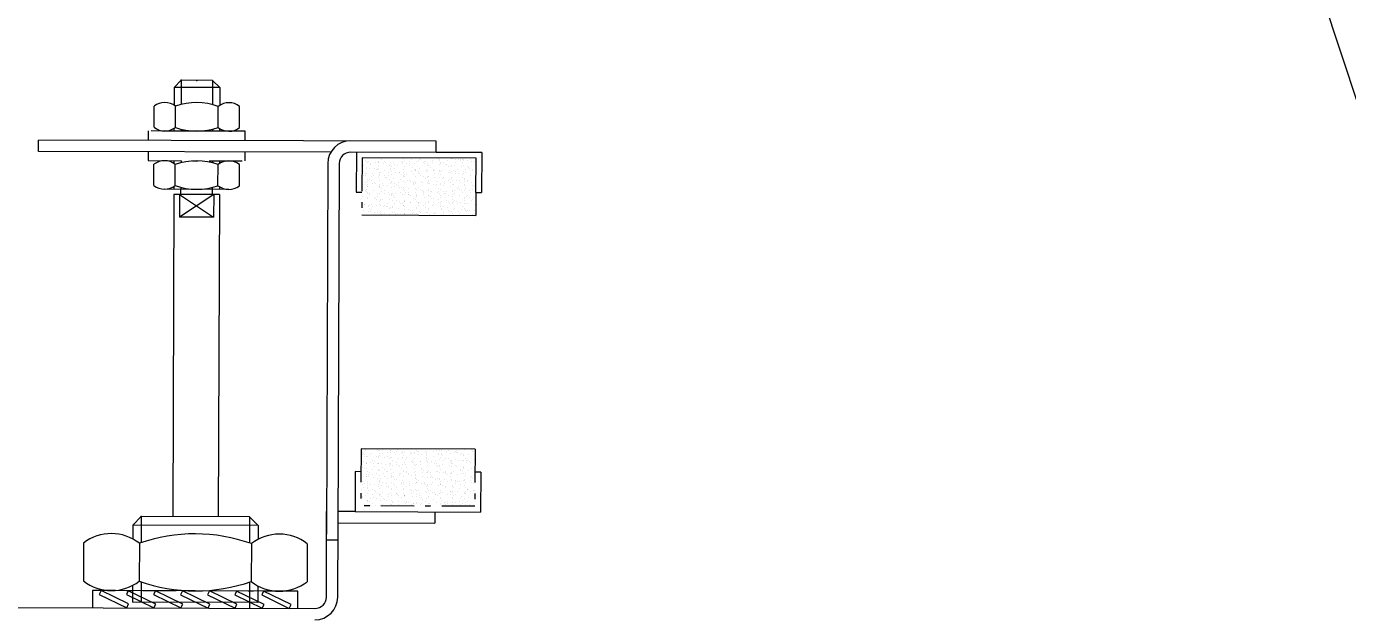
# Model space of a CAD drawing. Header units: inches. Extents: x 3110 to 5380, y 935 to 5515.
# Drawn here: x 3769.9 to 4008.8, y 4802.8 to 4908.9 of the extents above; entities that cross this region are included whole.
import ezdxf

# ---------------------------------------------------------------- set-up
doc = ezdxf.new("R2010")
doc.units = ezdxf.units.IN
doc.header["$MEASUREMENT"] = 0
doc.linetypes.add('ASSI2', pattern=[11, 6, -2, 1, -2])
for name, color, linetype, lineweight in [('AM_0', 7, 'Continuous', 30), ('AM_4', 92, 'Continuous', 15), ('AM_5', 92, 'Continuous', 15)]:
    doc.layers.add(name, color=color, linetype=linetype, lineweight=lineweight)
doc.styles.get("Standard").update_dxf_attribs({"font": 'ROMANS.SHX'})
doc.dimstyles.new('AM_ANSI$0', dxfattribs={"dimtxt": 0.12, "dimasz": 0.12, "dimexe": 0.1, "dimexo": 0.05, "dimgap": 0.06, "dimtad": 0, "dimtih": 1, "dimtoh": 1, "dimdec": 4, "dimzin": 7, "dimdsep": 46, "dimtxsty": 'Standard', "dimcen": 0, "dimclrd": 256, "dimclre": 256, "dimclrt": 140, "dimadec": 0, "dimazin": 2, "dimtp": 0.1, "dimtm": 0.1, "dimtfac": 0.71, "dimtdec": 4, "dimtofl": 0, "dimtmove": 0, "dimatfit": 3, "dimfxl": 1, "dimtolj": 1, "dimtzin": 7, "dimlwd": -1, "dimlwe": -1, "dimarcsym": 1})

# ---------------------------------------------------------------- blocks, each defined once
blk = doc.blocks.new('*S47')
at = {"layer": 'AM_5', "color": 3}
blk.add_line((3928.56, 5143.23), (4161.09, 4439.52), dxfattribs=at)
blk = doc.blocks.new('*X13')
at = {"color": 0}
for p, q in [((104.4, 401.43), (104.4, 401.43)), ((104.54, 402.27), (104.54, 402.27)), ((104.77, 402.11), (104.77, 402.11)), ((104.79, 401.52), (104.79, 401.52)), ((105.61, 402.32), (105.61, 402.32)), ((105.73, 400.95), (105.73, 400.95)), ((105.81, 402.33), (105.81, 402.33)), ((105.88, 401.06), (105.88, 401.06)), ((105.98, 401.28), (105.98, 401.28)), ((106.18, 401.83), (106.18, 401.83)), ((106.38, 401.79), (106.38, 401.79)), ((106.74, 402.37), (106.74, 402.37)), ((107.18, 401.35), (107.18, 401.35)), ((108, 402.23), (108, 402.23)), ((108.28, 400.93), (108.28, 400.93)), ((108.39, 402.32), (108.39, 402.32)), ((108.46, 401.58), (108.46, 401.58)), ((108.94, 401.79), (108.94, 401.79)), ((109.19, 402.12), (109.19, 402.12)), ((109.74, 401.73), (109.74, 401.73)), ((109.86, 401.28), (109.86, 401.28)), ((110.25, 401.37), (110.25, 401.37)), ((110.84, 400.92), (110.84, 400.92)), ((111.03, 402.03), (111.03, 402.03)), ((111.1, 401.25), (111.1, 401.25)), ((111.49, 401.77), (111.49, 401.77)), ((111.64, 401.67), (111.64, 401.67)), ((112.15, 400.98), (112.15, 400.98)), ((112.31, 402.26), (112.31, 402.26)), ((113.43, 401.21), (113.43, 401.21)), ((113.46, 402.08), (113.46, 402.08)), ((113.85, 402.16), (113.85, 402.16)), ((114.06, 401.76), (114.06, 401.76)), ((155.25, 401.89), (155.25, 401.89)), ((155.3, 401.8), (155.3, 401.8)), ((155.32, 402.36), (155.32, 402.36)), ((155.69, 401.89), (155.69, 401.89)), ((156.08, 401.16), (156.08, 401.16)), ((157.08, 402.2), (157.08, 402.2)), ((157.15, 401.02), (157.15, 401.02)), ((157.37, 401.45), (157.37, 401.45)), ((157.55, 401.54), (157.55, 401.54)), ((157.55, 400.94), (157.55, 400.94)), ((158.66, 401.68), (158.66, 401.68)), ((158.94, 401.25), (158.94, 401.25)), ((159.93, 401.83), (159.93, 401.83)), ((160.11, 401.53), (160.11, 401.53)), ((160.36, 401.86), (160.36, 401.86)), ((160.76, 401.65), (160.76, 401.65)), ((161.15, 401.74), (161.15, 401.74)), ((161.22, 402.12), (161.22, 402.12)), ((162.27, 401), (162.27, 401)), ((162.34, 401.08), (162.34, 401.08)), ((162.51, 402.36), (162.51, 402.36)), ((162.55, 402.05), (162.55, 402.05)), ((162.66, 401.51), (162.66, 401.51)), ((163.62, 401.31), (163.62, 401.31)), ((164.41, 401.09), (164.41, 401.09)), ((164.9, 401.46), (164.9, 401.46)), ((104.41, 400.14), (104.41, 400.14)), ((104.41, 399.24), (104.41, 399.24)), ((104.44, 400.08), (104.44, 400.08)), ((104.44, 399.63), (104.44, 399.63)), ((104.51, 398.73), (104.51, 398.73)), ((104.61, 400.91), (104.61, 400.91)), ((104.61, 400.15), (104.61, 400.15)), ((104.67, 399.57), (104.67, 399.57)), ((104.9, 398.82), (104.9, 398.82)), ((105.06, 400.08), (105.06, 400.08)), ((105.55, 400.19), (105.55, 400.19)), ((105.73, 399.86), (105.73, 399.86)), ((106.26, 400.48), (106.26, 400.48)), ((106.29, 399.12), (106.29, 399.12)), ((106.57, 398.7), (106.57, 398.7)), ((106.62, 400.23), (106.62, 400.23)), ((106.64, 400.57), (106.64, 400.57)), ((106.82, 400.24), (106.82, 400.24)), ((106.84, 398.82), (106.84, 398.82)), ((106.97, 399.22), (106.97, 399.22)), ((107, 400.01), (107, 400.01)), ((107.63, 400.08), (107.63, 400.08)), ((107.75, 400.28), (107.75, 400.28)), ((107.88, 400.41), (107.88, 400.41)), ((108.04, 400.88), (108.04, 400.88)), ((108.12, 399.53), (108.12, 399.53)), ((108.12, 398.97), (108.12, 398.97)), ((108.29, 400.31), (108.29, 400.31)), ((108.5, 399.61), (108.5, 399.61)), ((108.82, 400.33), (108.82, 400.33)), ((109.02, 400.34), (109.02, 400.34)), ((109.41, 399.26), (109.41, 399.26)), ((109.53, 399.21), (109.53, 399.21)), ((109.58, 400.54), (109.58, 400.54)), ((109.78, 399.54), (109.78, 399.54)), ((109.9, 399.92), (109.9, 399.92)), ((109.96, 400.38), (109.96, 400.38)), ((110.18, 400.06), (110.18, 400.06)), ((110.36, 398.66), (110.36, 398.66)), ((110.69, 399.49), (110.69, 399.49)), ((110.85, 400.69), (110.85, 400.69)), ((111.03, 400.43), (111.03, 400.43)), ((111.23, 400.43), (111.23, 400.43)), ((111.69, 398.67), (111.69, 398.67)), ((111.72, 400.33), (111.72, 400.33)), ((111.76, 398.97), (111.76, 398.97)), ((111.97, 399.64), (111.97, 399.64)), ((112.08, 399.19), (112.08, 399.19)), ((112.11, 400.41), (112.11, 400.41)), ((112.16, 400.48), (112.16, 400.48)), ((112.74, 400.05), (112.74, 400.05)), ((113, 400.38), (113, 400.38)), ((113.23, 400.52), (113.23, 400.52)), ((113.26, 399.93), (113.26, 399.93)), ((113.39, 400.9), (113.39, 400.9)), ((113.43, 400.53), (113.43, 400.53)), ((113.5, 400.72), (113.5, 400.72)), ((113.58, 399.38), (113.58, 399.38)), ((113.97, 399.46), (113.97, 399.46)), ((155.34, 400.45), (155.34, 400.45)), ((155.42, 399.1), (155.42, 399.1)), ((155.58, 398.98), (155.58, 398.98)), ((155.75, 398.68), (155.75, 398.68)), ((155.8, 399.19), (155.8, 399.19)), ((155.84, 399.31), (155.84, 399.31)), ((155.92, 399.96), (155.92, 399.96)), ((156.13, 400.27), (156.13, 400.27)), ((156.23, 399.83), (156.23, 399.83)), ((156.33, 400.28), (156.33, 400.28)), ((156.9, 400.69), (156.9, 400.69)), ((157.04, 398.91), (157.04, 398.91)), ((157.16, 400.85), (157.16, 400.85)), ((157.19, 400.11), (157.19, 400.11)), ((157.2, 399.5), (157.2, 399.5)), ((157.26, 400.32), (157.26, 400.32)), ((158.14, 398.96), (158.14, 398.96)), ((158.31, 399.06), (158.31, 399.06)), ((158.33, 400.36), (158.33, 400.36)), ((158.49, 400.4), (158.49, 400.4)), ((158.53, 400.37), (158.53, 400.37)), ((158.8, 399.82), (158.8, 399.82)), ((159.02, 399.9), (159.02, 399.9)), ((159.05, 400.15), (159.05, 400.15)), ((159.41, 399.99), (159.41, 399.99)), ((159.45, 400.67), (159.45, 400.67)), ((159.47, 400.41), (159.47, 400.41)), ((159.6, 399.36), (159.6, 399.36)), ((159.77, 400.63), (159.77, 400.63)), ((160.54, 400.46), (160.54, 400.46)), ((160.7, 398.96), (160.7, 398.96)), ((160.73, 400.47), (160.73, 400.47)), ((160.8, 400.29), (160.8, 400.29)), ((160.88, 398.95), (160.88, 398.95)), ((160.89, 399.59), (160.89, 399.59)), ((160.95, 399.29), (160.95, 399.29)), ((161.05, 400.78), (161.05, 400.78)), ((161.27, 399.03), (161.27, 399.03)), ((161.35, 399.8), (161.35, 399.8)), ((161.67, 400.51), (161.67, 400.51)), ((162.01, 400.67), (162.01, 400.67)), ((162.16, 399.74), (162.16, 399.74)), ((162.62, 400.7), (162.62, 400.7)), ((162.66, 399.34), (162.66, 399.34)), ((162.74, 400.56), (162.74, 400.56)), ((162.94, 400.56), (162.94, 400.56)), ((163.01, 400.78), (163.01, 400.78)), ((163.25, 398.94), (163.25, 398.94)), ((163.28, 398.69), (163.28, 398.69)), ((163.46, 400.03), (163.46, 400.03)), ((163.87, 400.61), (163.87, 400.61)), ((163.91, 399.8), (163.91, 399.8)), ((164.17, 400.13), (164.17, 400.13)), ((164.48, 399.75), (164.48, 399.75)), ((164.56, 400.65), (164.56, 400.65)), ((164.57, 398.98), (164.57, 398.98)), ((164.74, 400.26), (164.74, 400.26)), ((164.87, 399.83), (164.87, 399.83)), ((164.95, 400.65), (164.95, 400.65)), ((165.14, 400.66), (165.14, 400.66)), ((104.26, 398.29), (104.26, 398.29)), ((104.35, 398.01), (104.35, 398.01)), ((104.55, 397.37), (104.55, 397.37)), ((105, 396.66), (105, 396.66)), ((105.26, 396.99), (105.26, 396.99)), ((105.38, 397.25), (105.38, 397.25)), ((105.42, 398.05), (105.42, 398.05)), ((105.56, 398.58), (105.56, 398.58)), ((105.62, 398.06), (105.62, 398.06)), ((105.65, 397.51), (105.65, 397.51)), ((106.32, 398.37), (106.32, 398.37)), ((106.37, 397.78), (106.37, 397.78)), ((106.41, 396.42), (106.41, 396.42)), ((106.56, 398.1), (106.56, 398.1)), ((106.67, 397.54), (106.67, 397.54)), ((106.76, 397.86), (106.76, 397.86)), ((107.56, 396.64), (107.56, 396.64)), ((107.63, 398.15), (107.63, 398.15)), ((107.79, 396.49), (107.79, 396.49)), ((107.83, 398.16), (107.83, 398.16)), ((107.96, 397.77), (107.96, 397.77)), ((108.15, 398.17), (108.15, 398.17)), ((108.22, 397.5), (108.22, 397.5)), ((108.23, 396.83), (108.23, 396.83)), ((108.47, 397.83), (108.47, 397.83)), ((108.62, 396.91), (108.62, 396.91)), ((108.76, 398.2), (108.76, 398.2)), ((108.87, 398.35), (108.87, 398.35)), ((109.08, 396.72), (109.08, 396.72)), ((109.23, 397.92), (109.23, 397.92)), ((109.83, 398.25), (109.83, 398.25)), ((109.97, 398.58), (109.97, 398.58)), ((110.01, 397.22), (110.01, 397.22)), ((110.03, 398.25), (110.03, 398.25)), ((110.12, 396.63), (110.12, 396.63)), ((110.35, 396.87), (110.35, 396.87)), ((110.37, 396.96), (110.37, 396.96)), ((110.53, 398.21), (110.53, 398.21)), ((110.77, 397.48), (110.77, 397.48)), ((110.97, 398.3), (110.97, 398.3)), ((111.43, 398.34), (111.43, 398.34)), ((111.64, 397.17), (111.64, 397.17)), ((111.81, 398.45), (111.81, 398.45)), ((111.83, 397.62), (111.83, 397.62)), ((112.04, 398.34), (112.04, 398.34)), ((112.22, 397.71), (112.22, 397.71)), ((112.24, 398.35), (112.24, 398.35)), ((112.67, 396.61), (112.67, 396.61)), ((112.93, 397.4), (112.93, 397.4)), ((113.09, 398.6), (113.09, 398.6)), ((113.17, 398.39), (113.17, 398.39)), ((113.34, 397.48), (113.34, 397.48)), ((113.59, 397.81), (113.59, 397.81)), ((113.62, 398.02), (113.62, 398.02)), ((113.69, 396.67), (113.69, 396.67)), ((113.99, 398.32), (113.99, 398.32)), ((114.05, 396.35), (114.05, 396.35)), ((114.08, 396.76), (114.08, 396.76)), ((155.45, 397.75), (155.45, 397.75)), ((155.53, 396.4), (155.53, 396.4)), ((155.58, 397.34), (155.58, 397.34)), ((155.92, 396.48), (155.92, 396.48)), ((156.07, 398.14), (156.07, 398.14)), ((156.17, 396.4), (156.17, 396.4)), ((156.43, 396.73), (156.43, 396.73)), ((156.69, 396.3), (156.69, 396.3)), ((156.82, 397.25), (156.82, 397.25)), ((156.87, 397.64), (156.87, 397.64)), ((157.14, 398.18), (157.14, 398.18)), ((157.28, 398.15), (157.28, 398.15)), ((157.31, 396.79), (157.31, 396.79)), ((157.34, 398.19), (157.34, 398.19)), ((157.49, 398.11), (157.49, 398.11)), ((157.66, 398.23), (157.66, 398.23)), ((157.74, 398.44), (157.74, 398.44)), ((157.99, 396.59), (157.99, 396.59)), ((158.15, 397.87), (158.15, 397.87)), ((158.27, 398.23), (158.27, 398.23)), ((158.73, 396.38), (158.73, 396.38)), ((159.06, 398.54), (159.06, 398.54)), ((159.13, 397.2), (159.13, 397.2)), ((159.27, 396.82), (159.27, 396.82)), ((159.34, 398.28), (159.34, 398.28)), ((159.39, 397.25), (159.39, 397.25)), ((159.43, 398.02), (159.43, 398.02)), ((159.52, 397.28), (159.52, 397.28)), ((159.54, 398.29), (159.54, 398.29)), ((159.64, 397.58), (159.64, 397.58)), ((160.04, 398.09), (160.04, 398.09)), ((160.48, 398.33), (160.48, 398.33)), ((160.54, 396.97), (160.54, 396.97)), ((160.72, 398.31), (160.72, 398.31)), ((160.92, 397.59), (160.92, 397.59)), ((161.29, 396.38), (161.29, 396.38)), ((161.38, 396.33), (161.38, 396.33)), ((161.54, 396.71), (161.54, 396.71)), ((161.55, 398.38), (161.55, 398.38)), ((161.74, 398.39), (161.74, 398.39)), ((161.84, 397.26), (161.84, 397.26)), ((161.94, 397.23), (161.94, 397.23)), ((162.01, 398.54), (162.01, 398.54)), ((162.56, 396.29), (162.56, 396.29)), ((162.6, 398.09), (162.6, 398.09)), ((162.68, 398.43), (162.68, 398.43)), ((162.74, 398), (162.74, 398)), ((162.75, 396.3), (162.75, 396.3)), ((162.78, 396.64), (162.78, 396.64)), ((162.86, 398.42), (162.86, 398.42)), ((163.12, 397.5), (163.12, 397.5)), ((163.13, 398.08), (163.13, 398.08)), ((163.69, 396.34), (163.69, 396.34)), ((163.75, 398.47), (163.75, 398.47)), ((163.84, 396.36), (163.84, 396.36)), ((163.95, 398.48), (163.95, 398.48)), ((164.24, 396.45), (164.24, 396.45)), ((164.4, 397.65), (164.4, 397.65)), ((164.51, 397.22), (164.51, 397.22)), ((164.52, 398.39), (164.52, 398.39)), ((164.6, 397.04), (164.6, 397.04)), ((164.76, 397.55), (164.76, 397.55)), ((164.76, 396.39), (164.76, 396.39)), ((164.88, 398.52), (164.88, 398.52)), ((164.96, 396.4), (164.96, 396.4)), ((164.98, 397.13), (164.98, 397.13)), ((104.23, 395.87), (104.23, 395.87)), ((104.34, 395.8), (104.34, 395.8)), ((104.43, 395.88), (104.43, 395.88)), ((104.63, 396.03), (104.63, 396.03)), ((104.66, 394.67), (104.66, 394.67)), ((105.01, 396.11), (105.01, 396.11)), ((105.06, 394.77), (105.06, 394.77)), ((105.22, 396.05), (105.22, 396.05)), ((105.36, 395.92), (105.36, 395.92)), ((105.59, 394.08), (105.59, 394.08)), ((105.85, 394.41), (105.85, 394.41)), ((106.24, 394.93), (106.24, 394.93)), ((106.34, 395), (106.34, 395)), ((106.43, 395.97), (106.43, 395.97)), ((106.48, 395.07), (106.48, 395.07)), ((106.5, 396.2), (106.5, 396.2)), ((106.63, 395.98), (106.63, 395.98)), ((106.87, 395.16), (106.87, 395.16)), ((106.91, 395.79), (106.91, 395.79)), ((107.16, 396.12), (107.16, 396.12)), ((107.57, 396.02), (107.57, 396.02)), ((107.61, 395.15), (107.61, 395.15)), ((108.15, 394.06), (108.15, 394.06)), ((108.27, 395.47), (108.27, 395.47)), ((108.34, 394.12), (108.34, 394.12)), ((108.64, 396.07), (108.64, 396.07)), ((108.73, 394.21), (108.73, 394.21)), ((108.73, 394.11), (108.73, 394.11)), ((108.81, 394.92), (108.81, 394.92)), ((108.84, 396.08), (108.84, 396.08)), ((108.91, 395.45), (108.91, 395.45)), ((109.06, 395.25), (109.06, 395.25)), ((109.46, 395.77), (109.46, 395.77)), ((109.65, 393.98), (109.65, 393.98)), ((109.77, 396.12), (109.77, 396.12)), ((109.85, 393.99), (109.85, 393.99)), ((110.02, 394.4), (110.02, 394.4)), ((110.09, 395.87), (110.09, 395.87)), ((110.13, 394.52), (110.13, 394.52)), ((110.19, 395.68), (110.19, 395.68)), ((110.48, 395.96), (110.48, 395.96)), ((110.71, 394.06), (110.71, 394.06)), ((110.78, 394.03), (110.78, 394.03)), ((110.84, 396.16), (110.84, 396.16)), ((110.97, 394.39), (110.97, 394.39)), ((111.04, 396.17), (111.04, 396.17)), ((111.31, 394.63), (111.31, 394.63)), ((111.36, 394.9), (111.36, 394.9)), ((111.47, 395.83), (111.47, 395.83)), ((111.85, 394.08), (111.85, 394.08)), ((111.87, 396.27), (111.87, 396.27)), ((111.95, 394.92), (111.95, 394.92)), ((111.98, 396.21), (111.98, 396.21)), ((112.02, 395.77), (112.02, 395.77)), ((112.05, 394.09), (112.05, 394.09)), ((112.28, 396.1), (112.28, 396.1)), ((112.33, 395.01), (112.33, 395.01)), ((112.58, 394.78), (112.58, 394.78)), ((112.76, 396.12), (112.76, 396.12)), ((112.99, 394.13), (112.99, 394.13)), ((113.05, 396.26), (113.05, 396.26)), ((113.24, 396.27), (113.24, 396.27)), ((113.26, 394.04), (113.26, 394.04)), ((113.73, 395.32), (113.73, 395.32)), ((113.81, 393.97), (113.81, 393.97)), ((113.88, 395.07), (113.88, 395.07)), ((113.93, 394.9), (113.93, 394.9)), ((114.06, 394.18), (114.06, 394.18)), ((155.25, 394.87), (155.25, 394.87)), ((155.42, 396.15), (155.42, 396.15)), ((155.51, 395.54), (155.51, 395.54)), ((155.57, 395.04), (155.57, 395.04)), ((155.94, 396), (155.94, 396)), ((156.14, 396.01), (156.14, 396.01)), ((156.53, 395.1), (156.53, 395.1)), ((157.02, 394.16), (157.02, 394.16)), ((157.08, 396.05), (157.08, 396.05)), ((157.39, 395.45), (157.39, 395.45)), ((157.41, 394.67), (157.41, 394.67)), ((157.43, 394.09), (157.43, 394.09)), ((157.65, 394.05), (157.65, 394.05)), ((157.78, 395.53), (157.78, 395.53)), ((157.81, 395.25), (157.81, 395.25)), ((158.08, 395.54), (158.08, 395.54)), ((158.09, 393.97), (158.09, 393.97)), ((158.15, 396.1), (158.15, 396.1)), ((158.33, 395.87), (158.33, 395.87)), ((158.35, 396.11), (158.35, 396.11)), ((158.93, 394.21), (158.93, 394.21)), ((159.1, 395.54), (159.1, 395.54)), ((159.16, 394.02), (159.16, 394.02)), ((159.17, 395.84), (159.17, 395.84)), ((159.25, 394.49), (159.25, 394.49)), ((159.28, 396.15), (159.28, 396.15)), ((159.36, 394.03), (159.36, 394.03)), ((159.64, 394.58), (159.64, 394.58)), ((159.98, 394.67), (159.98, 394.67)), ((160.22, 394.5), (160.22, 394.5)), ((160.23, 395), (160.23, 395)), ((160.29, 394.07), (160.29, 394.07)), ((160.35, 396.2), (160.35, 396.2)), ((160.39, 395.78), (160.39, 395.78)), ((160.55, 396.21), (160.55, 396.21)), ((160.63, 395.52), (160.63, 395.52)), ((160.99, 396.24), (160.99, 396.24)), ((161.03, 394.89), (161.03, 394.89)), ((161.36, 394.11), (161.36, 394.11)), ((161.49, 396.25), (161.49, 396.25)), ((161.5, 394.73), (161.5, 394.73)), ((161.56, 394.12), (161.56, 394.12)), ((161.66, 395.93), (161.66, 395.93)), ((162.14, 394.13), (162.14, 394.13)), ((162.5, 394.16), (162.5, 394.16)), ((162.53, 394.65), (162.53, 394.65)), ((162.78, 394.88), (162.78, 394.88)), ((162.85, 395.29), (162.85, 395.29)), ((162.95, 396.22), (162.95, 396.22)), ((163.19, 395.51), (163.19, 395.51)), ((163.24, 395.38), (163.24, 395.38)), ((163.45, 395.84), (163.45, 395.84)), ((163.57, 394.21), (163.57, 394.21)), ((163.76, 394.22), (163.76, 394.22)), ((164.07, 395.17), (164.07, 395.17)), ((164.63, 395.69), (164.63, 395.69)), ((164.7, 394.26), (164.7, 394.26)), ((164.71, 394.34), (164.71, 394.34)), ((165.1, 394.64), (165.1, 394.64)), ((165.1, 394.43), (165.1, 394.43)), ((104.17, 393.74), (104.17, 393.74)), ((104.28, 392.37), (104.28, 392.37)), ((104.54, 392.7), (104.54, 392.7)), ((104.72, 392.24), (104.72, 392.24)), ((104.74, 393.32), (104.74, 393.32)), ((104.78, 391.97), (104.78, 391.97)), ((104.88, 393.43), (104.88, 393.43)), ((104.93, 393.22), (104.93, 393.22)), ((105.13, 393.41), (105.13, 393.41)), ((105.18, 391.66), (105.18, 391.66)), ((105.24, 393.79), (105.24, 393.79)), ((105.44, 393.8), (105.44, 393.8)), ((106, 392.39), (106, 392.39)), ((106.17, 393.73), (106.17, 393.73)), ((106.25, 391.71), (106.25, 391.71)), ((106.37, 393.84), (106.37, 393.84)), ((106.44, 391.84), (106.44, 391.84)), ((106.45, 391.72), (106.45, 391.72)), ((106.52, 393.72), (106.52, 393.72)), ((106.6, 392.37), (106.6, 392.37)), ((106.84, 392.35), (106.84, 392.35)), ((106.99, 392.46), (106.99, 392.46)), ((107.29, 392.68), (107.29, 392.68)), ((107.38, 391.76), (107.38, 391.76)), ((107.44, 393.89), (107.44, 393.89)), ((107.46, 393.96), (107.46, 393.96)), ((107.5, 393.21), (107.5, 393.21)), ((107.64, 393.9), (107.64, 393.9)), ((107.75, 393.54), (107.75, 393.54)), ((108.38, 392.77), (108.38, 392.77)), ((108.45, 391.8), (108.45, 391.8)), ((108.57, 392.91), (108.57, 392.91)), ((108.58, 393.94), (108.58, 393.94)), ((108.65, 391.81), (108.65, 391.81)), ((109.4, 392.35), (109.4, 392.35)), ((109.59, 391.85), (109.59, 391.85)), ((109.65, 392.68), (109.65, 392.68)), ((109.69, 391.87), (109.69, 391.87)), ((109.85, 393.06), (109.85, 393.06)), ((110.05, 393.19), (110.05, 393.19)), ((110.2, 393.17), (110.2, 393.17)), ((110.24, 391.81), (110.24, 391.81)), ((110.59, 393.26), (110.59, 393.26)), ((110.66, 391.9), (110.66, 391.9)), ((110.86, 391.91), (110.86, 391.91)), ((110.97, 392.02), (110.97, 392.02)), ((111.14, 393.35), (111.14, 393.35)), ((111.56, 391.81), (111.56, 391.81)), ((111.79, 391.95), (111.79, 391.95)), ((111.95, 392.33), (111.95, 392.33)), ((111.98, 393.57), (111.98, 393.57)), ((112.06, 392.22), (112.06, 392.22)), ((112.26, 392.31), (112.26, 392.31)), ((112.43, 393.59), (112.43, 393.59)), ((112.45, 392.3), (112.45, 392.3)), ((112.61, 393.19), (112.61, 393.19)), ((112.86, 392), (112.86, 392)), ((112.87, 393.52), (112.87, 393.52)), ((113.06, 392), (113.06, 392)), ((113.54, 392.54), (113.54, 392.54)), ((113.7, 393.74), (113.7, 393.74)), ((113.84, 392.61), (113.84, 392.61)), ((114, 392.04), (114, 392.04)), ((155.45, 392.12), (155.45, 392.12)), ((155.64, 393.69), (155.64, 393.69)), ((155.68, 392.34), (155.68, 392.34)), ((155.71, 392.45), (155.71, 392.45)), ((155.76, 391.74), (155.76, 391.74)), ((155.88, 393.87), (155.88, 393.87)), ((155.96, 391.75), (155.96, 391.75)), ((156.03, 393.78), (156.03, 393.78)), ((156.1, 392.96), (156.1, 392.96)), ((156.19, 392.48), (156.19, 392.48)), ((156.37, 393.82), (156.37, 393.82)), ((156.76, 393.83), (156.76, 393.83)), ((156.89, 391.79), (156.89, 391.79)), ((156.95, 393.92), (156.95, 393.92)), ((157.15, 393.93), (157.15, 393.93)), ((157.48, 392.78), (157.48, 392.78)), ((157.5, 392.74), (157.5, 392.74)), ((157.89, 392.83), (157.89, 392.83)), ((157.96, 391.84), (157.96, 391.84)), ((158.01, 392.1), (158.01, 392.1)), ((158.16, 391.85), (158.16, 391.85)), ((158.6, 391.73), (158.6, 391.73)), ((158.67, 392.96), (158.67, 392.96)), ((158.77, 393.01), (158.77, 393.01)), ((158.92, 393.29), (158.92, 393.29)), ((159.1, 391.89), (159.1, 391.89)), ((159.29, 393.14), (159.29, 393.14)), ((159.32, 393.81), (159.32, 393.81)), ((159.36, 391.79), (159.36, 391.79)), ((159.75, 391.88), (159.75, 391.88)), ((159.89, 391.96), (159.89, 391.96)), ((160.04, 393.16), (160.04, 393.16)), ((160.17, 391.93), (160.17, 391.93)), ((160.37, 391.94), (160.37, 391.94)), ((160.57, 392.09), (160.57, 392.09)), ((160.82, 392.42), (160.82, 392.42)), ((161.11, 393.54), (161.11, 393.54)), ((161.14, 392.19), (161.14, 392.19)), ((161.16, 392.11), (161.16, 392.11)), ((161.22, 392.94), (161.22, 392.94)), ((161.3, 391.98), (161.3, 391.98)), ((161.34, 393.45), (161.34, 393.45)), ((161.49, 393.63), (161.49, 393.63)), ((161.88, 393.8), (161.88, 393.8)), ((162.37, 392.03), (162.37, 392.03)), ((162.45, 392.4), (162.45, 392.4)), ((162.57, 392.04), (162.57, 392.04)), ((162.62, 393.68), (162.62, 393.68)), ((162.89, 393.94), (162.89, 393.94)), ((162.97, 392.59), (162.97, 392.59)), ((163.12, 392.07), (163.12, 392.07)), ((163.35, 392.67), (163.35, 392.67)), ((163.51, 392.08), (163.51, 392.08)), ((163.74, 392.64), (163.74, 392.64)), ((163.78, 392.93), (163.78, 392.93)), ((163.9, 393.83), (163.9, 393.83)), ((164.04, 393.26), (164.04, 393.26)), ((164.43, 393.78), (164.43, 393.78)), ((164.58, 392.13), (164.58, 392.13)), ((164.75, 392.98), (164.75, 392.98)), ((164.77, 392.13), (164.77, 392.13)), ((165.01, 392.79), (165.01, 392.79)), ((104.24, 391.62), (104.24, 391.62)), ((104.38, 389.62), (104.38, 389.62)), ((104.55, 390.96), (104.55, 390.96)), ((104.85, 390.62), (104.85, 390.62)), ((104.87, 389.79), (104.87, 389.79)), ((105.05, 389.53), (105.05, 389.53)), ((105.13, 390.13), (105.13, 390.13)), ((105.24, 390.71), (105.24, 390.71)), ((105.25, 389.54), (105.25, 389.54)), ((105.52, 390.64), (105.52, 390.64)), ((105.67, 389.91), (105.67, 389.91)), ((105.84, 391.19), (105.84, 391.19)), ((106.19, 391.5), (106.19, 391.5)), ((106.19, 389.58), (106.19, 389.58)), ((106.64, 391.02), (106.64, 391.02)), ((106.71, 389.67), (106.71, 389.67)), ((106.96, 390.15), (106.96, 390.15)), ((107.1, 389.75), (107.1, 389.75)), ((107.11, 391.34), (107.11, 391.34)), ((107.26, 389.62), (107.26, 389.62)), ((107.43, 389.77), (107.43, 389.77)), ((107.46, 389.63), (107.46, 389.63)), ((108.09, 390.64), (108.09, 390.64)), ((108.23, 390.3), (108.23, 390.3)), ((108.34, 390.97), (108.34, 390.97)), ((108.39, 389.67), (108.39, 389.67)), ((108.41, 391.63), (108.41, 391.63)), ((108.46, 391.42), (108.46, 391.42)), ((108.5, 390.06), (108.5, 390.06)), ((108.74, 391.48), (108.74, 391.48)), ((108.85, 391.5), (108.85, 391.5)), ((109.46, 389.72), (109.46, 389.72)), ((109.52, 390.59), (109.52, 390.59)), ((109.66, 389.73), (109.66, 389.73)), ((109.99, 389.77), (109.99, 389.77)), ((110.24, 390.1), (110.24, 390.1)), ((110.32, 390.47), (110.32, 390.47)), ((110.6, 389.77), (110.6, 389.77)), ((110.64, 390.62), (110.64, 390.62)), ((110.64, 389.54), (110.64, 389.54)), ((110.7, 390.55), (110.7, 390.55)), ((110.81, 390.82), (110.81, 390.82)), ((111.3, 391.48), (111.3, 391.48)), ((111.67, 389.82), (111.67, 389.82)), ((111.87, 389.82), (111.87, 389.82)), ((111.92, 389.77), (111.92, 389.77)), ((112.08, 390.97), (112.08, 390.97)), ((112.1, 390.86), (112.1, 390.86)), ((112.18, 389.51), (112.18, 389.51)), ((112.54, 389.75), (112.54, 389.75)), ((112.56, 389.6), (112.56, 389.6)), ((112.8, 389.87), (112.8, 389.87)), ((113.2, 390.61), (113.2, 390.61)), ((113.2, 389.92), (113.2, 389.92)), ((113.37, 391.26), (113.37, 391.26)), ((113.46, 390.94), (113.46, 390.94)), ((113.85, 391.46), (113.85, 391.46)), ((113.87, 389.91), (113.87, 389.91)), ((113.92, 391.27), (113.92, 391.27)), ((113.96, 389.91), (113.96, 389.91)), ((114.07, 389.92), (114.07, 389.92)), ((155.7, 389.61), (155.7, 389.61)), ((155.76, 390.99), (155.76, 390.99)), ((155.8, 389.64), (155.8, 389.64)), ((155.86, 390.01), (155.86, 390.01)), ((156.03, 391.29), (156.03, 391.29)), ((156.04, 389.54), (156.04, 389.54)), ((156.15, 391.08), (156.15, 391.08)), ((156.3, 389.87), (156.3, 389.87)), ((156.69, 390.39), (156.69, 390.39)), ((156.77, 389.66), (156.77, 389.66)), ((156.97, 389.67), (156.97, 389.67)), ((157.15, 390.24), (157.15, 390.24)), ((157.31, 391.44), (157.31, 391.44)), ((157.36, 391.25), (157.36, 391.25)), ((157.54, 391.39), (157.54, 391.39)), ((157.61, 391.58), (157.61, 391.58)), ((157.62, 390.04), (157.62, 390.04)), ((157.9, 389.71), (157.9, 389.71)), ((158.01, 390.13), (158.01, 390.13)), ((158.42, 390.39), (158.42, 390.39)), ((158.6, 389.52), (158.6, 389.52)), ((158.97, 389.75), (158.97, 389.75)), ((159.17, 389.76), (159.17, 389.76)), ((159.26, 390.38), (159.26, 390.38)), ((159.4, 390.43), (159.4, 390.43)), ((159.51, 390.71), (159.51, 390.71)), ((159.54, 389.35), (159.54, 389.35)), ((159.72, 390.68), (159.72, 390.68)), ((159.91, 391.23), (159.91, 391.23)), ((160.11, 389.8), (160.11, 389.8)), ((160.83, 389.64), (160.83, 389.64)), ((161, 390.92), (161, 390.92)), ((161.16, 389.51), (161.16, 389.51)), ((161.18, 389.85), (161.18, 389.85)), ((161.22, 390.84), (161.22, 390.84)), ((161.26, 389.48), (161.26, 389.48)), ((161.37, 389.86), (161.37, 389.86)), ((161.41, 389.85), (161.41, 389.85)), ((161.61, 390.92), (161.61, 390.92)), ((161.81, 390.36), (161.81, 390.36)), ((162.12, 389.87), (162.12, 389.87)), ((162.28, 391.07), (162.28, 391.07)), ((162.31, 389.9), (162.31, 389.9)), ((162.47, 391.22), (162.47, 391.22)), ((162.73, 391.55), (162.73, 391.55)), ((163, 391.23), (163, 391.23)), ((163.08, 389.89), (163.08, 389.89)), ((163.38, 389.95), (163.38, 389.95)), ((163.39, 390.02), (163.39, 390.02)), ((163.47, 389.97), (163.47, 389.97)), ((163.57, 391.36), (163.57, 391.36)), ((163.58, 389.95), (163.58, 389.95)), ((163.71, 389.49), (163.71, 389.49)), ((164.37, 390.36), (164.37, 390.36)), ((164.52, 390), (164.52, 390)), ((164.63, 390.69), (164.63, 390.69)), ((164.69, 390.31), (164.69, 390.31)), ((164.82, 391.64), (164.82, 391.64)), ((164.85, 391.59), (164.85, 391.59)), ((164.86, 390.28), (164.86, 390.28)), ((165.02, 391.2), (165.02, 391.2)), ((104.21, 388.93), (104.21, 388.93)), ((104.22, 388.42), (104.22, 388.42)), ((104.89, 389.26), (104.89, 389.26)), ((104.97, 387.92), (104.97, 387.92)), ((104.99, 387.4), (104.99, 387.4)), ((105.34, 387.38), (105.34, 387.38)), ((105.36, 388), (105.36, 388)), ((105.46, 387.22), (105.46, 387.22)), ((105.49, 388.57), (105.49, 388.57)), ((105.72, 387.55), (105.72, 387.55)), ((106.06, 387.44), (106.06, 387.44)), ((106.11, 388.06), (106.11, 388.06)), ((106.26, 387.45), (106.26, 387.45)), ((106.61, 387.53), (106.61, 387.53)), ((106.75, 388.31), (106.75, 388.31)), ((106.78, 388.93), (106.78, 388.93)), ((106.79, 388.87), (106.79, 388.87)), ((107.03, 389.26), (107.03, 389.26)), ((107.2, 387.49), (107.2, 387.49)), ((107.21, 387.05), (107.21, 387.05)), ((107.9, 387.82), (107.9, 387.82)), ((108.02, 387.2), (108.02, 387.2)), ((108.07, 389.1), (108.07, 389.1)), ((108.27, 387.54), (108.27, 387.54)), ((108.47, 387.55), (108.47, 387.55)), ((108.57, 388.72), (108.57, 388.72)), ((108.61, 387.36), (108.61, 387.36)), ((108.68, 388.06), (108.68, 388.06)), ((108.93, 388.39), (108.93, 388.39)), ((108.96, 388.8), (108.96, 388.8)), ((109.19, 388.05), (109.19, 388.05)), ((109.33, 388.91), (109.33, 388.91)), ((109.35, 389.25), (109.35, 389.25)), ((109.4, 387.59), (109.4, 387.59)), ((110.35, 389.11), (110.35, 389.11)), ((110.43, 387.76), (110.43, 387.76)), ((110.46, 388.2), (110.46, 388.2)), ((110.47, 387.64), (110.47, 387.64)), ((110.58, 387.19), (110.58, 387.19)), ((110.67, 387.64), (110.67, 387.64)), ((110.82, 387.85), (110.82, 387.85)), ((110.83, 387.52), (110.83, 387.52)), ((111.23, 388.04), (111.23, 388.04)), ((111.58, 387.16), (111.58, 387.16)), ((111.61, 387.69), (111.61, 387.69)), ((111.76, 388.49), (111.76, 388.49)), ((111.89, 388.9), (111.89, 388.9)), ((112.15, 389.23), (112.15, 389.23)), ((112.21, 388.16), (112.21, 388.16)), ((112.68, 387.73), (112.68, 387.73)), ((112.87, 387.45), (112.87, 387.45)), ((112.88, 387.74), (112.88, 387.74)), ((113.04, 388.73), (113.04, 388.73)), ((113.13, 387.17), (113.13, 387.17)), ((113.8, 388.03), (113.8, 388.03)), ((113.81, 387.78), (113.81, 387.78)), ((114.03, 388.56), (114.03, 388.56)), ((114.05, 388.36), (114.05, 388.36)), ((114.07, 387.21), (114.07, 387.21)), ((155.38, 388.68), (155.38, 388.68)), ((155.53, 387.48), (155.53, 387.48)), ((155.57, 387.48), (155.57, 387.48)), ((155.69, 388.67), (155.69, 388.67)), ((155.77, 387.49), (155.77, 387.49)), ((155.87, 388.29), (155.87, 388.29)), ((156.26, 388.37), (156.26, 388.37)), ((156.71, 387.53), (156.71, 387.53)), ((156.81, 387.63), (156.81, 387.63)), ((156.89, 387.29), (156.89, 387.29)), ((156.98, 388.96), (156.98, 388.96)), ((157.28, 387.81), (157.28, 387.81)), ((157.66, 388.68), (157.66, 388.68)), ((157.73, 387.34), (157.73, 387.34)), ((157.78, 387.57), (157.78, 387.57)), ((157.95, 388.67), (157.95, 388.67)), ((157.98, 387.58), (157.98, 387.58)), ((158.1, 387.92), (158.1, 387.92)), ((158.12, 387.42), (158.12, 387.42)), ((158.2, 389), (158.2, 389)), ((158.27, 389.2), (158.27, 389.2)), ((158.91, 387.62), (158.91, 387.62)), ((159.38, 388.15), (159.38, 388.15)), ((159.48, 389.09), (159.48, 389.09)), ((159.51, 387.73), (159.51, 387.73)), ((159.85, 387.8), (159.85, 387.8)), ((159.86, 389.17), (159.86, 389.17)), ((159.98, 387.67), (159.98, 387.67)), ((160.1, 388.14), (160.1, 388.14)), ((160.18, 387.68), (160.18, 387.68)), ((160.5, 388.65), (160.5, 388.65)), ((160.5, 387.1), (160.5, 387.1)), ((160.66, 388.3), (160.66, 388.3)), ((161.12, 387.72), (161.12, 387.72)), ((161.34, 388.13), (161.34, 388.13)), ((161.72, 388.22), (161.72, 388.22)), ((161.77, 387.25), (161.77, 387.25)), ((161.95, 388.59), (161.95, 388.59)), ((162, 387.27), (162, 387.27)), ((162.19, 387.77), (162.19, 387.77)), ((162.38, 387.77), (162.38, 387.77)), ((162.4, 387.78), (162.4, 387.78)), ((163.06, 388.65), (163.06, 388.65)), ((163.07, 387.55), (163.07, 387.55)), ((163.12, 388.53), (163.12, 388.53)), ((163.19, 387.18), (163.19, 387.18)), ((163.24, 388.82), (163.24, 388.82)), ((163.32, 388.98), (163.32, 388.98)), ((163.32, 387.82), (163.32, 387.82)), ((163.58, 387.27), (163.58, 387.27)), ((164.35, 387.78), (164.35, 387.78)), ((164.39, 387.86), (164.39, 387.86)), ((164.51, 388.97), (164.51, 388.97)), ((164.59, 387.87), (164.59, 387.87)), ((164.94, 388.93), (164.94, 388.93)), ((164.97, 387.78), (164.97, 387.78)), ((164.98, 387.58), (164.98, 387.58)), ((104.41, 385.84), (104.41, 385.84)), ((104.8, 386.35), (104.8, 386.35)), ((104.87, 385.26), (104.87, 385.26)), ((104.99, 384.76), (104.99, 384.76)), ((105.01, 386.56), (105.01, 386.56)), ((105.07, 385.27), (105.07, 385.27)), ((105.08, 385.21), (105.08, 385.21)), ((105.17, 386.1), (105.17, 386.1)), ((105.47, 385.3), (105.47, 385.3)), ((106, 385.31), (106, 385.31)), ((106.28, 385.05), (106.28, 385.05)), ((106.31, 384.97), (106.31, 384.97)), ((106.45, 386.33), (106.45, 386.33)), ((106.7, 385.49), (106.7, 385.49)), ((106.83, 386.96), (106.83, 386.96)), ((106.86, 385.61), (106.86, 385.61)), ((107.07, 385.36), (107.07, 385.36)), ((107.27, 385.37), (107.27, 385.37)), ((107.37, 386.35), (107.37, 386.35)), ((107.57, 385.29), (107.57, 385.29)), ((107.62, 386.68), (107.62, 386.68)), ((107.73, 386.48), (107.73, 386.48)), ((108.21, 385.41), (108.21, 385.41)), ((108.69, 386.01), (108.69, 386.01)), ((108.84, 385.44), (108.84, 385.44)), ((109.02, 386.77), (109.02, 386.77)), ((109.07, 386.1), (109.07, 386.1)), ((109.27, 385.48), (109.27, 385.48)), ((109.28, 385.46), (109.28, 385.46)), ((109.48, 385.46), (109.48, 385.46)), ((109.52, 385.81), (109.52, 385.81)), ((109.92, 386.33), (109.92, 386.33)), ((110.14, 385.73), (110.14, 385.73)), ((110.31, 387.01), (110.31, 387.01)), ((110.41, 385.51), (110.41, 385.51)), ((110.47, 386.41), (110.47, 386.41)), ((110.54, 385.06), (110.54, 385.06)), ((110.93, 385.15), (110.93, 385.15)), ((111.42, 385.96), (111.42, 385.96)), ((111.43, 384.95), (111.43, 384.95)), ((111.48, 385.55), (111.48, 385.55)), ((111.68, 385.56), (111.68, 385.56)), ((111.82, 385.46), (111.82, 385.46)), ((112.29, 386.81), (112.29, 386.81)), ((112.33, 385.46), (112.33, 385.46)), ((112.48, 386.32), (112.48, 386.32)), ((112.54, 384.91), (112.54, 384.91)), ((112.62, 385.6), (112.62, 385.6)), ((112.68, 386.9), (112.68, 386.9)), ((112.7, 386.11), (112.7, 386.11)), ((112.74, 386.66), (112.74, 386.66)), ((113.69, 385.65), (113.69, 385.65)), ((113.81, 385.06), (113.81, 385.06)), ((113.89, 385.66), (113.89, 385.66)), ((113.99, 386.4), (113.99, 386.4)), ((114.15, 385.86), (114.15, 385.86)), ((155.19, 384.86), (155.19, 384.86)), ((155.32, 385.25), (155.32, 385.25)), ((155.36, 386.2), (155.36, 386.2)), ((155.51, 385.35), (155.51, 385.35)), ((155.58, 385.58), (155.58, 385.58)), ((155.91, 386.93), (155.91, 386.93)), ((155.97, 386.1), (155.97, 386.1)), ((155.99, 385.58), (155.99, 385.58)), ((156.37, 385.67), (156.37, 385.67)), ((156.48, 385.15), (156.48, 385.15)), ((156.58, 385.39), (156.58, 385.39)), ((156.63, 386.96), (156.63, 386.96)), ((156.65, 386.43), (156.65, 386.43)), ((156.78, 385.4), (156.78, 385.4)), ((157.48, 384.72), (157.48, 384.72)), ((157.72, 385.44), (157.72, 385.44)), ((157.76, 385.38), (157.76, 385.38)), ((157.77, 385.98), (157.77, 385.98)), ((157.87, 385.23), (157.87, 385.23)), ((157.92, 386.58), (157.92, 386.58)), ((158.23, 384.72), (158.23, 384.72)), ((158.54, 386.1), (158.54, 386.1)), ((158.79, 386.43), (158.79, 386.43)), ((158.79, 385.49), (158.79, 385.49)), ((158.99, 385.5), (158.99, 385.5)), ((159.04, 385.53), (159.04, 385.53)), ((159.19, 386.94), (159.19, 386.94)), ((159.21, 386.87), (159.21, 386.87)), ((159.59, 386.38), (159.59, 386.38)), ((159.63, 385.03), (159.63, 385.03)), ((159.92, 385.54), (159.92, 385.54)), ((159.98, 386.47), (159.98, 386.47)), ((160.33, 385.83), (160.33, 385.83)), ((160.44, 385.23), (160.44, 385.23)), ((160.69, 385.56), (160.69, 385.56)), ((160.99, 385.59), (160.99, 385.59)), ((161.09, 386.07), (161.09, 386.07)), ((161.19, 385.59), (161.19, 385.59)), ((161.37, 386.78), (161.37, 386.78)), ((161.45, 385.43), (161.45, 385.43)), ((161.45, 384.78), (161.45, 384.78)), ((161.62, 386.06), (161.62, 386.06)), ((161.75, 386.94), (161.75, 386.94)), ((161.84, 385.52), (161.84, 385.52)), ((162.13, 385.64), (162.13, 385.64)), ((162.73, 385.01), (162.73, 385.01)), ((162.89, 386.21), (162.89, 386.21)), ((162.99, 385.21), (162.99, 385.21)), ((163.2, 385.68), (163.2, 385.68)), ((163.23, 385.83), (163.23, 385.83)), ((163.39, 385.69), (163.39, 385.69)), ((163.65, 386.07), (163.65, 386.07)), ((163.91, 386.4), (163.91, 386.4)), ((164.01, 385.16), (164.01, 385.16)), ((164.18, 386.5), (164.18, 386.5)), ((164.3, 386.92), (164.3, 386.92)), ((164.33, 385.73), (164.33, 385.73)), ((165.05, 386.23), (165.05, 386.23)), ((165.09, 384.87), (165.09, 384.87)), ((104.74, 382.93), (104.74, 382.93)), ((104.81, 383.13), (104.81, 383.13)), ((104.83, 383.57), (104.83, 383.57)), ((105, 383.26), (105, 383.26)), ((105.12, 383.86), (105.12, 383.86)), ((105.2, 382.51), (105.2, 382.51)), ((105.39, 383.78), (105.39, 383.78)), ((105.58, 382.6), (105.58, 382.6)), ((105.88, 383.18), (105.88, 383.18)), ((105.95, 382.52), (105.95, 382.52)), ((106.05, 384.64), (106.05, 384.64)), ((106.08, 383.19), (106.08, 383.19)), ((106.11, 383.72), (106.11, 383.72)), ((106.9, 382.39), (106.9, 382.39)), ((106.94, 384.26), (106.94, 384.26)), ((106.98, 382.91), (106.98, 382.91)), ((107.01, 383.23), (107.01, 383.23)), ((107.23, 382.67), (107.23, 382.67)), ((107.3, 382.91), (107.3, 382.91)), ((107.33, 384.35), (107.33, 384.35)), ((107.4, 384.01), (107.4, 384.01)), ((107.96, 383.77), (107.96, 383.77)), ((108.08, 383.28), (108.08, 383.28)), ((108.21, 384.1), (108.21, 384.1)), ((108.28, 383.28), (108.28, 383.28)), ((108.52, 382.96), (108.52, 382.96)), ((108.61, 384.62), (108.61, 384.62)), ((108.69, 384.24), (108.69, 384.24)), ((108.72, 384.66), (108.72, 384.66)), ((108.8, 383.31), (108.8, 383.31)), ((109.19, 383.4), (109.19, 383.4)), ((109.22, 383.33), (109.22, 383.33)), ((109.8, 383.19), (109.8, 383.19)), ((109.86, 382.91), (109.86, 382.91)), ((109.96, 384.39), (109.96, 384.39)), ((110.11, 383.24), (110.11, 383.24)), ((110.29, 383.37), (110.29, 383.37)), ((110.49, 383.38), (110.49, 383.38)), ((110.51, 383.75), (110.51, 383.75)), ((110.58, 383.7), (110.58, 383.7)), ((111.05, 382.44), (111.05, 382.44)), ((111.08, 383.34), (111.08, 383.34)), ((111.17, 384.61), (111.17, 384.61)), ((111.25, 384.68), (111.25, 384.68)), ((111.42, 383.42), (111.42, 383.42)), ((112.37, 383.64), (112.37, 383.64)), ((112.4, 384.11), (112.4, 384.11)), ((112.41, 382.88), (112.41, 382.88)), ((112.44, 382.75), (112.44, 382.75)), ((112.49, 383.47), (112.49, 383.47)), ((112.69, 383.48), (112.69, 383.48)), ((112.79, 384.19), (112.79, 384.19)), ((113.07, 383.75), (113.07, 383.75)), ((113.33, 384.08), (113.33, 384.08)), ((113.49, 382.59), (113.49, 382.59)), ((113.63, 383.52), (113.63, 383.52)), ((113.66, 383.87), (113.66, 383.87)), ((113.72, 384.59), (113.72, 384.59)), ((155.39, 383.21), (155.39, 383.21)), ((155.59, 383.22), (155.59, 383.22)), ((155.91, 382.68), (155.91, 382.68)), ((156.02, 384.23), (156.02, 384.23)), ((156.1, 382.88), (156.1, 382.88)), ((156.15, 382.62), (156.15, 382.62)), ((156.17, 383.01), (156.17, 383.01)), ((156.3, 383.81), (156.3, 383.81)), ((156.49, 382.97), (156.49, 382.97)), ((156.52, 383.26), (156.52, 383.26)), ((156.56, 383.52), (156.56, 383.52)), ((157.22, 384.39), (157.22, 384.39)), ((157.42, 382.77), (157.42, 382.77)), ((157.59, 383.31), (157.59, 383.31)), ((157.6, 384.1), (157.6, 384.1)), ((157.79, 383.32), (157.79, 383.32)), ((157.85, 384.63), (157.85, 384.63)), ((157.88, 383.28), (157.88, 383.28)), ((158.47, 382.66), (158.47, 382.66)), ((158.71, 383.06), (158.71, 383.06)), ((158.73, 383.36), (158.73, 383.36)), ((158.88, 384.34), (158.88, 384.34)), ((159.13, 383.52), (159.13, 383.52)), ((159.38, 383.85), (159.38, 383.85)), ((159.7, 383.68), (159.7, 383.68)), ((159.78, 384.36), (159.78, 384.36)), ((159.8, 383.41), (159.8, 383.41)), ((160, 383.41), (160, 383.41)), ((160, 383.29), (160, 383.29)), ((160.09, 383.77), (160.09, 383.77)), ((160.16, 384.49), (160.16, 384.49)), ((160.93, 383.46), (160.93, 383.46)), ((161.03, 382.65), (161.03, 382.65)), ((161.27, 383.44), (161.27, 383.44)), ((161.28, 382.98), (161.28, 382.98)), ((161.49, 384.08), (161.49, 384.08)), ((161.56, 382.73), (161.56, 382.73)), ((161.68, 383.5), (161.68, 383.5)), ((161.95, 382.81), (161.95, 382.81)), ((162, 383.5), (162, 383.5)), ((162.2, 383.51), (162.2, 383.51)), ((162.34, 384.36), (162.34, 384.36)), ((162.39, 382.4), (162.39, 382.4)), ((162.57, 383.73), (162.57, 383.73)), ((162.6, 384.69), (162.6, 384.69)), ((163.14, 383.55), (163.14, 383.55)), ((163.31, 384.48), (163.31, 384.48)), ((163.35, 383.12), (163.35, 383.12)), ((163.58, 382.63), (163.58, 382.63)), ((163.68, 382.69), (163.68, 382.69)), ((163.7, 384.57), (163.7, 384.57)), ((163.85, 383.97), (163.85, 383.97)), ((164.21, 383.6), (164.21, 383.6)), ((164.24, 383.49), (164.24, 383.49)), ((164.4, 383.61), (164.4, 383.61)), ((164.5, 383.82), (164.5, 383.82)), ((164.89, 384.34), (164.89, 384.34)), ((164.97, 382.92), (164.97, 382.92)), ((165.12, 384.12), (165.12, 384.12))]:
    blk.add_line(p, q, dxfattribs=at)
blk = doc.blocks.new('_ClosedBlank')
at = {"layer": 'AM_0', "color": 0, "lineweight": -2}
for p, q in [((-1, 0.1667), (0, 0)), ((-1, 0.1667), (-1, -0.1667)), ((0, 0), (-1, -0.1667))]:
    blk.add_line(p, q, dxfattribs=at)
blk = doc.blocks.new('*D38')
at = {"layer": 'AM_5', "linetype": 'ByBlock', "transparency": 16777216}
for p, q in [((4430.28, 5357.94), (3215.67, 5357.94)), ((3215.77, 5287.94), (3215.77, 4635.08)), ((3215.77, 3852.21), (3215.77, 4505.08)), ((4214.28, 3782.21), (3215.67, 3782.21))]:
    blk.add_line(p, q, dxfattribs=at)
at = {"layer": 'Defpoints', "color": 0, "transparency": 16777216}
for p in [(3215.77, 5357.94), (4430.33, 5357.94), (4214.33, 3782.21)]:
    blk.add_point(p, dxfattribs=at)
at = {"layer": 'AM_5', "transparency": 16777216, "xscale": 70, "yscale": 70, "zscale": 70}
for p, rotation in [((3215.77, 5357.94), 90), ((3215.77, 3782.21), 270)]:
    blk.add_blockref('_ClosedBlank', p, dxfattribs=dict(at, rotation=rotation))
at = {"layer": 'AM_5', "color": 140, "transparency": 16777216, "insert": (3215.77, 4570.08), "char_height": 70, "attachment_point": 5}
blk.add_mtext('\\A1;1576', dxfattribs=at)

msp = doc.modelspace()

# ---------------------------------------------------------------- linework, layer by layer
at = {"layer": 'AM_4', "color": 4}
for p, q in [((3796.62929, 4897.88923), (3796.61848, 4894.67282)), ((3797.92205, 4899.17333), (3796.62929, 4897.88923)), ((3804.87525, 4897.86151), (3796.62929, 4897.88923)), ((3797.92205, 4899.17333), (3797.90736, 4894.80191)), ((3803.59115, 4899.15428), (3797.92205, 4899.17333)), ((3803.59115, 4899.15428), (3803.57646, 4894.78286)), ((3803.59115, 4899.15428), (3804.87525, 4897.86151)), ((3804.87525, 4897.86151), (3804.86444, 4894.64511)), ((3792.99169, 4890.67984), (3793.00455, 4894.50623)), ((3796.85985, 4890.66684), (3796.87271, 4894.49323)), ((3804.59616, 4890.64084), (3804.60902, 4894.46723)), ((3808.46431, 4890.62784), (3808.47717, 4894.45423)), ((3806.528, 4889.97067), (3794.92354, 4890.00967)), ((3796.60442, 4890.48896), (3796.60279, 4890.00403)), ((3797.89241, 4890.35121), (3797.89122, 4889.9997)), ((3803.5615, 4890.33216), (3803.56032, 4889.98065)), ((3804.85038, 4890.46125), (3804.84875, 4889.97632)), ((3772.0792, 4886.32106), (3772.08613, 4888.38255)), ((3844.01659, 4888.19547), (3772.08613, 4888.38255)), ((3844.00966, 4886.13398), (3844.01659, 4888.19547)), ((3824.97788, 4886.19794), (3772.0792, 4886.32106)), ((3844.00966, 4886.13398), (3828.54849, 4886.18594)), ((3829.57923, 4886.18248), (3829.55498, 4878.96727)), ((3851.22141, 4885.07899), (3830.60651, 4885.14827)), ((3851.20062, 4878.89452), (3851.22141, 4885.07899)), ((3852.25562, 4886.10627), (3852.23137, 4878.89106)), ((3792.95636, 4880.16625), (3792.96922, 4883.99263)), ((3796.58478, 4884.64416), (3796.58315, 4884.15923)), ((3796.82451, 4880.15325), (3796.83737, 4883.97963)), ((3797.87321, 4884.63983), (3797.87203, 4884.28831)), ((3803.54231, 4884.62077), (3803.54113, 4884.26926)), ((3804.56082, 4880.12725), (3804.57368, 4883.95363)), ((3804.83074, 4884.61644), (3804.82911, 4884.13151)), ((3808.42898, 4880.11425), (3808.44184, 4883.94063)), ((3824.41858, 4884.13831), (3824.19341, 4817.1399)), ((3826.48007, 4884.13138), (3826.2549, 4817.13297)), ((3806.49267, 4879.45708), (3794.88821, 4879.49608)), ((3796.56434, 4878.56276), (3796.36862, 4820.32568)), ((3804.8103, 4878.53505), (3796.56434, 4878.56276)), ((3796.56909, 4879.97536), (3796.56746, 4879.49043)), ((3804.81342, 4879.46272), (3796.56746, 4879.49043)), ((3797.59509, 4878.5593), (3797.58123, 4874.43632)), ((3797.85277, 4878.55843), (3797.85589, 4879.4861)), ((3797.85707, 4879.83762), (3797.85589, 4879.4861)), ((3803.52499, 4879.46705), (3803.52187, 4878.53938)), ((3803.52617, 4879.81856), (3803.52499, 4879.46705)), ((3803.77955, 4878.53851), (3803.7657, 4874.41554)), ((3804.8103, 4878.53505), (3804.61458, 4820.29797)), ((3804.81505, 4879.94765), (3804.81342, 4879.46272)), ((3829.55498, 4878.96727), (3830.58573, 4878.9638)), ((3851.20062, 4878.89452), (3852.23137, 4878.89106)), ((3803.7657, 4874.41554), (3797.58123, 4874.43632)), ((3830.57187, 4874.84082), (3851.18677, 4874.77154)), ((3829.38524, 4828.46077), (3829.36099, 4821.24556)), ((3830.41599, 4828.45731), (3829.38524, 4828.46077)), ((3852.06163, 4828.38456), (3851.03088, 4828.38803)), ((3852.06163, 4828.38456), (3852.03738, 4821.16935)), ((3829.36099, 4821.24556), (3852.03738, 4821.16935)), ((3789.14821, 4818.80381), (3789.13983, 4816.30968)), ((3790.69952, 4820.34474), (3789.14821, 4818.80381)), ((3811.82459, 4818.7276), (3789.14821, 4818.80381)), ((3790.69952, 4820.34474), (3790.68367, 4815.62946)), ((3810.28367, 4820.27892), (3790.69952, 4820.34474)), ((3810.28367, 4820.27892), (3810.26783, 4815.56364)), ((3810.28367, 4820.27892), (3811.82459, 4818.7276)), ((3811.82459, 4818.7276), (3811.81621, 4816.23347)), ((3790.65994, 4808.56809), (3790.64756, 4804.88356)), ((3810.24409, 4808.50228), (3810.23171, 4804.81775)), ((3789.11156, 4807.89827), (3789.10144, 4804.88876)), ((3811.78794, 4807.82206), (3811.77783, 4804.81255)), ((3811.77783, 4804.81255), (3789.10144, 4804.88876)), ((3810.23171, 4804.81775), (3810.22825, 4803.787))]:
    msp.add_line(p, q, dxfattribs=at)
at = {"layer": 'AM_4', "color": 4, "linetype": 'ASSI2'}
for p, q in [((3791.96444, 4890.01962), (3791.9589, 4888.37043)), ((3809.4871, 4889.96073), (3791.96444, 4890.01962)), ((3809.48156, 4888.31154), (3809.4871, 4889.96073)), ((3791.95197, 4886.30894), (3791.94643, 4884.65975)), ((3809.46909, 4884.60086), (3809.47463, 4886.25005)), ((3830.60651, 4885.14827), (3830.57187, 4874.84082)), ((3791.94643, 4884.65975), (3809.46909, 4884.60086)), ((3851.20062, 4878.89452), (3851.18677, 4874.77154))]:
    msp.add_line(p, q, dxfattribs=at)
at = {"layer": 'AM_4', "linetype": 'ASSI2'}
for p, q in [((3830.42984, 4832.58029), (3830.3952, 4822.27284)), ((3851.04474, 4832.511), (3851.0101, 4822.20356)), ((3829.36099, 4821.24556), (3826.26876, 4821.25595)), ((3851.0101, 4822.20356), (3830.3952, 4822.27284)), ((3781.89316, 4806.9745), (3781.88277, 4803.88226)), ((3818.99997, 4806.84979), (3781.89316, 4806.9745)), ((3783.43927, 4806.9693), (3783.10146, 4806.27395)), ((3783.10146, 4806.27395), (3788.06723, 4803.86148)), ((3788.40505, 4804.55683), (3783.43927, 4806.9693)), ((3788.33531, 4806.95285), (3787.9975, 4806.2575)), ((3787.9975, 4806.2575), (3792.96327, 4803.84502)), ((3793.30109, 4804.54037), (3788.33531, 4806.95285)), ((3793.23135, 4806.93639), (3792.89354, 4806.24105)), ((3792.89354, 4806.24105), (3797.85931, 4803.82857)), ((3798.19712, 4804.52392), (3793.23135, 4806.93639)), ((3798.12739, 4806.91994), (3797.78957, 4806.22459)), ((3797.78957, 4806.22459), (3802.75535, 4803.81212)), ((3803.09316, 4804.50746), (3798.12739, 4806.91994)), ((3803.02343, 4806.90348), (3802.68561, 4806.20814)), ((3802.68561, 4806.20814), (3807.65138, 4803.79566)), ((3807.9892, 4804.49101), (3803.02343, 4806.90348)), ((3807.91946, 4806.88703), (3807.58165, 4806.19168)), ((3807.58165, 4806.19168), (3812.54742, 4803.77921)), ((3812.88524, 4804.47455), (3807.91946, 4806.88703)), ((3812.8155, 4806.87057), (3812.47769, 4806.17523)), ((3812.47769, 4806.17523), (3817.44346, 4803.76275)), ((3817.78127, 4804.4581), (3812.8155, 4806.87057)), ((3818.98958, 4803.75756), (3818.99997, 4806.84979)), ((3788.06723, 4803.86148), (3788.40505, 4804.55683)), ((3792.96327, 4803.84502), (3793.30109, 4804.54037)), ((3797.85931, 4803.82857), (3798.19712, 4804.52392)), ((3802.75535, 4803.81212), (3803.09316, 4804.50746)), ((3807.65138, 4803.79566), (3807.9892, 4804.49101)), ((3812.54742, 4803.77921), (3812.88524, 4804.47455)), ((3817.44346, 4803.76275), (3817.78127, 4804.4581))]:
    msp.add_line(p, q, dxfattribs=at)
at = {"layer": 'AM_4'}
for p, q in [((3851.04474, 4832.511), (3830.42984, 4832.58029)), ((3824.15531, 4805.80171), (3824.20727, 4821.26288)), ((3843.79142, 4821.19706), (3843.78449, 4819.13557)), ((3826.2168, 4805.79478), (3826.26183, 4819.19446)), ((3826.26183, 4819.19446), (3843.78449, 4819.13557)), ((3826.25144, 4816.10223), (3824.18995, 4816.10916)), ((3780.24194, 4815.55184), (3780.21897, 4808.7159)), ((3790.35866, 4815.51784), (3790.33568, 4808.6819)), ((3810.59208, 4815.44984), (3810.56911, 4808.6139)), ((3820.7088, 4815.41584), (3820.68582, 4808.5799)), ((3815.62163, 4806.86114), (3785.27149, 4806.96314)), ((3761.46313, 4803.95089), (3822.08689, 4803.74715))]:
    msp.add_line(p, q, dxfattribs=at)
msp.add_lwpolyline([(3852.25562, 4886.10627), (3844.00966, 4886.13398)], dxfattribs=at)
at = {"layer": 'AM_4', "color": 4}
for points in [[(3803.77955, 4878.53851), (3797.58123, 4874.43632)], [(3797.59509, 4878.5593), (3803.7657, 4874.41554)]]:
    msp.add_lwpolyline(points, dxfattribs=at)
for centre, radius, start, end in [((3794.93027, 4892.01341), 3.15001, 51.9285618, 127.6863208), ((3800.70409, 4883.53943), 11.60453, 70.3362207, 109.278662), ((3806.53474, 4891.9744), 3.15001, 51.9285618, 127.6863208), ((3794.93413, 4893.15967), 3.15001, 231.9285618, 307.6863208), ((3800.76477, 4901.59464), 11.60453, 250.3362207, 289.278662), ((3806.53859, 4893.12067), 3.15001, 231.9285618, 307.6863208), ((3828.54156, 4884.12445), 4.123, 89.8074413, 179.8074413), ((3828.54156, 4884.12445), 2.0615, 89.8074413, 179.8074413), ((3794.89494, 4881.49981), 3.15001, 51.9285618, 127.6863208), ((3800.66876, 4873.02584), 11.60453, 70.3362207, 109.278662), ((3806.4994, 4881.46081), 3.15001, 51.9285618, 127.6863208), ((3794.89879, 4882.64607), 3.15001, 231.9285618, 307.6863208), ((3800.72944, 4891.08104), 11.60453, 250.3362207, 289.278662), ((3806.50326, 4882.60707), 3.15001, 231.9285618, 307.6863208)]:
    msp.add_arc(centre, radius, start, end, dxfattribs=at)
at = {"layer": 'AM_4'}
for centre, radius, start, end in [((3785.27845, 4809.03215), 8.23849, 51.9285618, 127.6863208), ((3800.3792, 4786.86945), 30.35031, 70.3362207, 109.278662), ((3815.62859, 4808.93015), 8.23849, 51.9285618, 127.6863208), ((3785.29918, 4815.20159), 8.23849, 231.9285618, 307.6863208), ((3800.54856, 4837.26228), 30.35031, 250.3362207, 289.278662), ((3815.64932, 4815.09959), 8.23849, 231.9285618, 307.6863208), ((3822.09382, 4805.80864), 4.123, 269.8074413, 359.8074413), ((3822.09382, 4805.80864), 2.0615, 269.8074413, 359.8074413)]:
    msp.add_arc(centre, radius, start, end, dxfattribs=at)
at = {"layer": 'AM_4', "color": 4, "linetype": 'ByBlock'}
for p in [(3797.92205, 4899.17333), (3790.69952, 4820.34474)]:
    msp.add_point(p, dxfattribs=at)
at = {"layer": 'AM_4', "color": 4}
msp.add_point((3800.7566, 4899.1638), dxfattribs=at)
at = {"layer": 'AM_4', "color": 2, "linetype": 'ByBlock'}
msp.add_point((3851.03088, 4828.38803), dxfattribs=at)

# ---------------------------------------------------------------- block references
at = {"layer": 'AM_4', "xscale": 1.030750605327492, "yscale": 1.030750605327492, "zscale": 1.030750605327492, "rotation": 269.8074413262426}
msp.add_blockref('*X13', (3436.83959, 4993.90832), dxfattribs=at)
at = {"layer": 'AM_5'}
msp.add_blockref('*S47', (0, 0), dxfattribs=at)

# ---------------------------------------------------------------- dimensions: what is measured, and where the dimension line sits
dim = msp.add_linear_dim(base=(3215.7652, 5357.94088), p1=(4214.33462, 3782.21214), p2=(4430.32859, 5357.94088), angle=90, dimstyle='AM_ANSI$0', override={"dimtxt": 70, "dimasz": 70, "dimgap": 30, "dimdec": 0, "dimblk1": 'ClosedBlank', "dimblk2": 'ClosedBlank', "dimsah": 1}, dxfattribs=at)
dim.commit()
dim.dimension.update_dxf_attribs({"geometry": '*D38', "text_midpoint": (3215.7652, 4570.07651)})

doc.saveas('drawing.dxf')
